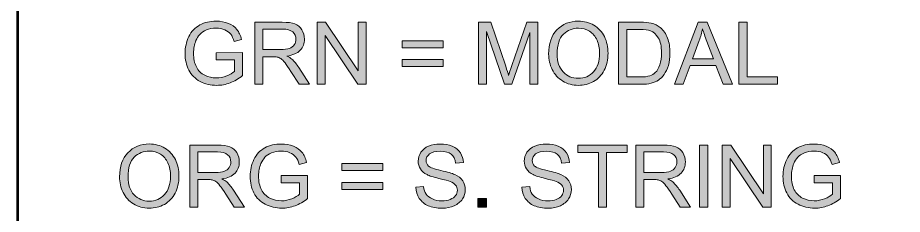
# Model space of a CAD drawing. Header units: inches. Extents: x -54 to 54, y -111 to 111.
# Drawn here: x 1.71 to 23.29, y 86.07 to 90.87 of the extents above; entities that cross this region are included whole.
import ezdxf

# ---------------------------------------------------------------- set-up
doc = ezdxf.new("R2010")
doc.units = ezdxf.units.IN
doc.header["$MEASUREMENT"] = 0
doc.layers.add('Impression', color=7, linetype='Continuous')

# ---------------------------------------------------------------- blocks, each defined once
blk = doc.blocks.new('block 48')
at = {"layer": 'Impression', "true_color": 0xffffff}
h = blk.add_hatch(color=7, dxfattribs=at)
h.dxf.hatch_style = 2
edge = h.paths.add_edge_path()
edge.add_spline(control_points=[(6.551, 89.842), (6.551, 89.842), (6.551, 90.019), (6.551, 90.019), (6.551, 90.019), (7.193, 90.02), (7.193, 90.02), (7.193, 90.02), (7.193, 89.458), (7.193, 89.458), (7.094, 89.38), (6.993, 89.32), (6.888, 89.281), (6.783, 89.241), (6.676, 89.221), (6.565, 89.221), (6.416, 89.221), (6.281, 89.253), (6.159, 89.317), (6.038, 89.381), (5.946, 89.473), (5.884, 89.593), (5.822, 89.714), (5.791, 89.849), (5.791, 89.998), (5.791, 90.145), (5.822, 90.283), (5.884, 90.41), (5.945, 90.538), (6.034, 90.633), (6.15, 90.695), (6.266, 90.757), (6.399, 90.788), (6.55, 90.788), (6.659, 90.788), (6.758, 90.77), (6.847, 90.735), (6.935, 90.699), (7.005, 90.65), (7.055, 90.587), (7.106, 90.523), (7.144, 90.441), (7.17, 90.339), (7.17, 90.339), (6.989, 90.289), (6.989, 90.289), (6.966, 90.366), (6.938, 90.427), (6.904, 90.471), (6.871, 90.515), (6.822, 90.55), (6.76, 90.577), (6.697, 90.603), (6.627, 90.617), (6.551, 90.617), (6.459, 90.617), (6.38, 90.603), (6.313, 90.575), (6.246, 90.547), (6.192, 90.51), (6.151, 90.465), (6.11, 90.419), (6.079, 90.369), (6.056, 90.315), (6.017, 90.221), (5.998, 90.12), (5.998, 90.01), (5.998, 89.875), (6.021, 89.762), (6.068, 89.671), (6.114, 89.58), (6.182, 89.513), (6.271, 89.468), (6.36, 89.424), (6.454, 89.402), (6.554, 89.402), (6.641, 89.402), (6.726, 89.419), (6.808, 89.453), (6.891, 89.486), (6.954, 89.521), (6.996, 89.559), (6.996, 89.559), (6.996, 89.842), (6.996, 89.842), (6.996, 89.842), (6.551, 89.842), (6.551, 89.842)], knot_values=[0, 0, 0, 0, 1, 1, 1, 2, 2, 2, 3, 3, 3, 4, 4, 4, 5, 5, 5, 6, 6, 6, 7, 7, 7, 8, 8, 8, 9, 9, 9, 10, 10, 10, 11, 11, 11, 12, 12, 12, 13, 13, 13, 14, 14, 14, 15, 15, 15, 16, 16, 16, 17, 17, 17, 18, 18, 18, 19, 19, 19, 20, 20, 20, 21, 21, 21, 22, 22, 22, 23, 23, 23, 24, 24, 24, 25, 25, 25, 26, 26, 26, 27, 27, 27, 28, 28, 28, 29, 29, 29, 29], degree=3, periodic=1)
h = blk.add_hatch(color=7, dxfattribs=at)
h.dxf.hatch_style = 2
edge = h.paths.add_edge_path()
edge.add_spline(control_points=[(7.491, 89.247), (7.491, 89.247), (7.491, 90.762), (7.491, 90.762), (7.491, 90.762), (8.163, 90.762), (8.163, 90.762), (8.298, 90.762), (8.401, 90.749), (8.471, 90.722), (8.541, 90.694), (8.598, 90.646), (8.64, 90.577), (8.682, 90.509), (8.703, 90.432), (8.703, 90.349), (8.703, 90.242), (8.668, 90.151), (8.598, 90.077), (8.529, 90.003), (8.421, 89.957), (8.276, 89.937), (8.329, 89.911), (8.369, 89.886), (8.397, 89.861), (8.455, 89.807), (8.511, 89.74), (8.563, 89.66), (8.563, 89.66), (8.827, 89.247), (8.827, 89.247), (8.827, 89.247), (8.574, 89.247), (8.574, 89.247), (8.574, 89.247), (8.374, 89.562), (8.374, 89.562), (8.315, 89.653), (8.267, 89.723), (8.229, 89.771), (8.191, 89.819), (8.157, 89.853), (8.128, 89.873), (8.097, 89.892), (8.067, 89.905), (8.036, 89.913), (8.013, 89.918), (7.976, 89.92), (7.924, 89.92), (7.924, 89.92), (7.692, 89.92), (7.692, 89.92), (7.692, 89.92), (7.692, 89.247), (7.692, 89.247), (7.692, 89.247), (7.491, 89.247), (7.491, 89.247)], knot_values=[0, 0, 0, 0, 1, 1, 1, 2, 2, 2, 3, 3, 3, 4, 4, 4, 5, 5, 5, 6, 6, 6, 7, 7, 7, 8, 8, 8, 9, 9, 9, 10, 10, 10, 11, 11, 11, 12, 12, 12, 13, 13, 13, 14, 14, 14, 15, 15, 15, 16, 16, 16, 17, 17, 17, 18, 18, 18, 19, 19, 19, 19], degree=3, periodic=1)
edge = h.paths.add_edge_path()
edge.add_spline(control_points=[(7.692, 90.094), (7.692, 90.094), (8.123, 90.094), (8.123, 90.094), (8.214, 90.094), (8.286, 90.103), (8.338, 90.122), (8.389, 90.141), (8.429, 90.171), (8.456, 90.213), (8.483, 90.255), (8.496, 90.3), (8.496, 90.349), (8.496, 90.421), (8.47, 90.48), (8.418, 90.526), (8.366, 90.572), (8.284, 90.595), (8.171, 90.595), (8.171, 90.595), (7.692, 90.595), (7.692, 90.595), (7.692, 90.595), (7.692, 90.094), (7.692, 90.094)], knot_values=[0, 0, 0, 0, 1, 1, 1, 2, 2, 2, 3, 3, 3, 4, 4, 4, 5, 5, 5, 6, 6, 6, 7, 7, 7, 8, 8, 8, 8], degree=3, periodic=1)
h = blk.add_hatch(color=7, dxfattribs=at)
h.dxf.hatch_style = 2
h.paths.add_polyline_path([(9.015, 89.247), (9.015, 90.762), (9.22, 90.762), (10.016, 89.573), (10.016, 90.762), (10.209, 90.762), (10.209, 89.247), (10.003, 89.247), (9.207, 90.438), (9.207, 89.247)])
h = blk.add_hatch(color=7, dxfattribs=at)
h.dxf.hatch_style = 2
edge = h.paths.add_edge_path()
edge.add_spline(control_points=[(12.951, 89.247), (12.951, 89.247), (12.951, 90.762), (12.951, 90.762), (12.951, 90.762), (13.253, 90.762), (13.253, 90.762), (13.253, 90.762), (13.612, 89.69), (13.612, 89.69), (13.645, 89.59), (13.669, 89.515), (13.684, 89.465), (13.701, 89.52), (13.728, 89.601), (13.765, 89.708), (13.765, 89.708), (14.128, 90.762), (14.128, 90.762), (14.128, 90.762), (14.397, 90.762), (14.397, 90.762), (14.397, 90.762), (14.397, 89.247), (14.397, 89.247), (14.397, 89.247), (14.204, 89.247), (14.204, 89.247), (14.204, 89.247), (14.204, 90.515), (14.204, 90.515), (14.204, 90.515), (13.764, 89.247), (13.764, 89.247), (13.764, 89.247), (13.583, 89.247), (13.583, 89.247), (13.583, 89.247), (13.145, 90.537), (13.145, 90.537), (13.145, 90.537), (13.145, 89.247), (13.145, 89.247), (13.145, 89.247), (12.951, 89.247), (12.951, 89.247)], knot_values=[0, 0, 0, 0, 1, 1, 1, 2, 2, 2, 3, 3, 3, 4, 4, 4, 5, 5, 5, 6, 6, 6, 7, 7, 7, 8, 8, 8, 9, 9, 9, 10, 10, 10, 11, 11, 11, 12, 12, 12, 13, 13, 13, 14, 14, 14, 15, 15, 15, 15], degree=3, periodic=1)
h = blk.add_hatch(color=7, dxfattribs=at)
h.dxf.hatch_style = 2
edge = h.paths.add_edge_path()
edge.add_spline(control_points=[(14.66, 89.985), (14.66, 90.237), (14.727, 90.433), (14.862, 90.576), (14.998, 90.718), (15.172, 90.789), (15.385, 90.789), (15.525, 90.789), (15.651, 90.756), (15.764, 90.689), (15.876, 90.622), (15.962, 90.529), (16.02, 90.41), (16.08, 90.29), (16.109, 90.154), (16.109, 90.003), (16.109, 89.849), (16.078, 89.712), (16.016, 89.59), (15.954, 89.469), (15.866, 89.377), (15.752, 89.315), (15.639, 89.252), (15.516, 89.221), (15.384, 89.221), (15.242, 89.221), (15.114, 89.256), (15.002, 89.325), (14.89, 89.394), (14.805, 89.488), (14.747, 89.607), (14.689, 89.726), (14.66, 89.852), (14.66, 89.985)], knot_values=[0, 0, 0, 0, 1, 1, 1, 2, 2, 2, 3, 3, 3, 4, 4, 4, 5, 5, 5, 6, 6, 6, 7, 7, 7, 8, 8, 8, 9, 9, 9, 10, 10, 10, 11, 11, 11, 11], degree=3, periodic=1)
edge = h.paths.add_edge_path()
edge.add_spline(control_points=[(14.867, 89.982), (14.867, 89.8), (14.916, 89.656), (15.014, 89.55), (15.112, 89.445), (15.235, 89.393), (15.383, 89.393), (15.534, 89.393), (15.658, 89.446), (15.756, 89.552), (15.853, 89.658), (15.902, 89.809), (15.902, 90.004), (15.902, 90.127), (15.881, 90.235), (15.84, 90.327), (15.798, 90.419), (15.737, 90.49), (15.657, 90.541), (15.576, 90.592), (15.486, 90.617), (15.386, 90.617), (15.245, 90.617), (15.123, 90.568), (15.02, 90.47), (14.918, 90.373), (14.867, 90.21), (14.867, 89.982)], knot_values=[0, 0, 0, 0, 1, 1, 1, 2, 2, 2, 3, 3, 3, 4, 4, 4, 5, 5, 5, 6, 6, 6, 7, 7, 7, 8, 8, 8, 9, 9, 9, 9], degree=3, periodic=1)
h = blk.add_hatch(color=7, dxfattribs=at)
h.dxf.hatch_style = 2
edge = h.paths.add_edge_path()
edge.add_spline(control_points=[(16.367, 89.247), (16.367, 89.247), (16.367, 90.762), (16.367, 90.762), (16.367, 90.762), (16.889, 90.762), (16.889, 90.762), (17.007, 90.762), (17.097, 90.755), (17.159, 90.741), (17.246, 90.721), (17.32, 90.685), (17.381, 90.632), (17.461, 90.565), (17.521, 90.478), (17.561, 90.373), (17.6, 90.268), (17.62, 90.148), (17.62, 90.013), (17.62, 89.898), (17.607, 89.796), (17.58, 89.707), (17.553, 89.618), (17.518, 89.545), (17.476, 89.486), (17.434, 89.428), (17.388, 89.382), (17.338, 89.349), (17.288, 89.315), (17.228, 89.29), (17.158, 89.273), (17.087, 89.256), (17.006, 89.247), (16.914, 89.247), (16.914, 89.247), (16.367, 89.247), (16.367, 89.247)], knot_values=[0, 0, 0, 0, 1, 1, 1, 2, 2, 2, 3, 3, 3, 4, 4, 4, 5, 5, 5, 6, 6, 6, 7, 7, 7, 8, 8, 8, 9, 9, 9, 10, 10, 10, 11, 11, 11, 12, 12, 12, 12], degree=3, periodic=1)
edge = h.paths.add_edge_path()
edge.add_spline(control_points=[(16.568, 89.426), (16.568, 89.426), (16.891, 89.426), (16.891, 89.426), (16.991, 89.426), (17.069, 89.435), (17.127, 89.454), (17.183, 89.473), (17.229, 89.499), (17.262, 89.533), (17.31, 89.58), (17.347, 89.644), (17.373, 89.724), (17.4, 89.804), (17.413, 89.902), (17.413, 90.016), (17.413, 90.175), (17.387, 90.296), (17.335, 90.381), (17.283, 90.466), (17.22, 90.524), (17.146, 90.553), (17.092, 90.573), (17.005, 90.584), (16.886, 90.584), (16.886, 90.584), (16.568, 90.584), (16.568, 90.584), (16.568, 90.584), (16.568, 89.426), (16.568, 89.426)], knot_values=[0, 0, 0, 0, 1, 1, 1, 2, 2, 2, 3, 3, 3, 4, 4, 4, 5, 5, 5, 6, 6, 6, 7, 7, 7, 8, 8, 8, 9, 9, 9, 10, 10, 10, 10], degree=3, periodic=1)
h = blk.add_hatch(color=7, dxfattribs=at)
h.dxf.hatch_style = 2
h.paths.add_polyline_path([(17.729, 89.247), (18.311, 90.762), (18.527, 90.762), (19.147, 89.247), (18.919, 89.247), (18.742, 89.706), (18.109, 89.706), (17.942, 89.247)])
edge = h.paths.add_edge_path()
edge.add_spline(control_points=[(18.167, 89.869), (18.167, 89.869), (18.68, 89.869), (18.68, 89.869), (18.68, 89.869), (18.522, 90.289), (18.522, 90.289), (18.474, 90.417), (18.438, 90.521), (18.415, 90.603), (18.395, 90.506), (18.368, 90.41), (18.333, 90.314), (18.333, 90.314), (18.167, 89.869), (18.167, 89.869)], knot_values=[0, 0, 0, 0, 1, 1, 1, 2, 2, 2, 3, 3, 3, 4, 4, 4, 5, 5, 5, 5], degree=3, periodic=1)
h = blk.add_hatch(color=7, dxfattribs=at)
h.dxf.hatch_style = 2
h.paths.add_polyline_path([(19.299, 89.247), (19.299, 90.762), (19.5, 90.762), (19.5, 89.426), (20.246, 89.426), (20.246, 89.247)])
h = blk.add_hatch(color=7, dxfattribs=at)
h.dxf.hatch_style = 2
h.paths.add_polyline_path([(12.088, 90.138), (11.088, 90.138), (11.088, 90.312), (12.088, 90.312)])
h.paths.add_polyline_path([(12.088, 89.678), (11.088, 89.678), (11.088, 89.852), (12.088, 89.852)])
at = {"layer": 'Impression', "lineweight": 0}
for points in [[(9.015, 89.247), (9.015, 90.762), (9.22, 90.762), (10.016, 89.573), (10.016, 90.762), (10.209, 90.762), (10.209, 89.247), (10.003, 89.247), (9.207, 90.438), (9.207, 89.247), (9.015, 89.247)], [(17.729, 89.247), (18.311, 90.762), (18.527, 90.762), (19.147, 89.247), (18.919, 89.247), (18.742, 89.706), (18.109, 89.706), (17.942, 89.247), (17.729, 89.247)], [(19.299, 89.247), (19.299, 90.762), (19.5, 90.762), (19.5, 89.426), (20.246, 89.426), (20.246, 89.247), (19.299, 89.247)], [(12.088, 90.138), (11.088, 90.138), (11.088, 90.312), (12.088, 90.312), (12.088, 90.138)], [(12.088, 89.678), (11.088, 89.678), (11.088, 89.852), (12.088, 89.852), (12.088, 89.678)]]:
    blk.add_lwpolyline(points, dxfattribs=at)
for points, knots in [([(6.551, 89.842), (6.551, 89.842), (6.551, 90.019), (6.551, 90.019), (6.551, 90.019), (7.193, 90.02), (7.193, 90.02), (7.193, 90.02), (7.193, 89.458), (7.193, 89.458), (7.094, 89.38), (6.993, 89.32), (6.888, 89.281), (6.783, 89.241), (6.676, 89.221), (6.565, 89.221), (6.416, 89.221), (6.281, 89.253), (6.159, 89.317), (6.038, 89.381), (5.946, 89.473), (5.884, 89.593), (5.822, 89.714), (5.791, 89.849), (5.791, 89.998), (5.791, 90.145), (5.822, 90.283), (5.884, 90.41), (5.945, 90.538), (6.034, 90.633), (6.15, 90.695), (6.266, 90.757), (6.399, 90.788), (6.55, 90.788), (6.659, 90.788), (6.758, 90.77), (6.847, 90.735), (6.935, 90.699), (7.005, 90.65), (7.055, 90.587), (7.106, 90.523), (7.144, 90.441), (7.17, 90.339), (7.17, 90.339), (6.989, 90.289), (6.989, 90.289), (6.966, 90.366), (6.938, 90.427), (6.904, 90.471), (6.871, 90.515), (6.822, 90.55), (6.76, 90.577), (6.697, 90.603), (6.627, 90.617), (6.551, 90.617), (6.459, 90.617), (6.38, 90.603), (6.313, 90.575), (6.246, 90.547), (6.192, 90.51), (6.151, 90.465), (6.11, 90.419), (6.079, 90.369), (6.056, 90.315), (6.017, 90.221), (5.998, 90.12), (5.998, 90.01), (5.998, 89.875), (6.021, 89.762), (6.068, 89.671), (6.114, 89.58), (6.182, 89.513), (6.271, 89.468), (6.36, 89.424), (6.454, 89.402), (6.554, 89.402), (6.641, 89.402), (6.726, 89.419), (6.808, 89.453), (6.891, 89.486), (6.954, 89.521), (6.996, 89.559), (6.996, 89.559), (6.996, 89.842), (6.996, 89.842), (6.996, 89.842), (6.551, 89.842), (6.551, 89.842)], [0, 0, 0, 0, 1, 1, 1, 2, 2, 2, 3, 3, 3, 4, 4, 4, 5, 5, 5, 6, 6, 6, 7, 7, 7, 8, 8, 8, 9, 9, 9, 10, 10, 10, 11, 11, 11, 12, 12, 12, 13, 13, 13, 14, 14, 14, 15, 15, 15, 16, 16, 16, 17, 17, 17, 18, 18, 18, 19, 19, 19, 20, 20, 20, 21, 21, 21, 22, 22, 22, 23, 23, 23, 24, 24, 24, 25, 25, 25, 26, 26, 26, 27, 27, 27, 28, 28, 28, 29, 29, 29, 29]), ([(7.491, 89.247), (7.491, 89.247), (7.491, 90.762), (7.491, 90.762), (7.491, 90.762), (8.163, 90.762), (8.163, 90.762), (8.298, 90.762), (8.401, 90.749), (8.471, 90.722), (8.541, 90.694), (8.598, 90.646), (8.64, 90.577), (8.682, 90.509), (8.703, 90.432), (8.703, 90.349), (8.703, 90.242), (8.668, 90.151), (8.598, 90.077), (8.529, 90.003), (8.421, 89.957), (8.276, 89.937), (8.329, 89.911), (8.369, 89.886), (8.397, 89.861), (8.455, 89.807), (8.511, 89.74), (8.563, 89.66), (8.563, 89.66), (8.827, 89.247), (8.827, 89.247), (8.827, 89.247), (8.574, 89.247), (8.574, 89.247), (8.574, 89.247), (8.374, 89.562), (8.374, 89.562), (8.315, 89.653), (8.267, 89.723), (8.229, 89.771), (8.191, 89.819), (8.157, 89.853), (8.128, 89.873), (8.097, 89.892), (8.067, 89.905), (8.036, 89.913), (8.013, 89.918), (7.976, 89.92), (7.924, 89.92), (7.924, 89.92), (7.692, 89.92), (7.692, 89.92), (7.692, 89.92), (7.692, 89.247), (7.692, 89.247), (7.692, 89.247), (7.491, 89.247), (7.491, 89.247)], [0, 0, 0, 0, 1, 1, 1, 2, 2, 2, 3, 3, 3, 4, 4, 4, 5, 5, 5, 6, 6, 6, 7, 7, 7, 8, 8, 8, 9, 9, 9, 10, 10, 10, 11, 11, 11, 12, 12, 12, 13, 13, 13, 14, 14, 14, 15, 15, 15, 16, 16, 16, 17, 17, 17, 18, 18, 18, 19, 19, 19, 19]), ([(12.951, 89.247), (12.951, 89.247), (12.951, 90.762), (12.951, 90.762), (12.951, 90.762), (13.253, 90.762), (13.253, 90.762), (13.253, 90.762), (13.612, 89.69), (13.612, 89.69), (13.645, 89.59), (13.669, 89.515), (13.684, 89.465), (13.701, 89.52), (13.728, 89.601), (13.765, 89.708), (13.765, 89.708), (14.128, 90.762), (14.128, 90.762), (14.128, 90.762), (14.397, 90.762), (14.397, 90.762), (14.397, 90.762), (14.397, 89.247), (14.397, 89.247), (14.397, 89.247), (14.204, 89.247), (14.204, 89.247), (14.204, 89.247), (14.204, 90.515), (14.204, 90.515), (14.204, 90.515), (13.764, 89.247), (13.764, 89.247), (13.764, 89.247), (13.583, 89.247), (13.583, 89.247), (13.583, 89.247), (13.145, 90.537), (13.145, 90.537), (13.145, 90.537), (13.145, 89.247), (13.145, 89.247), (13.145, 89.247), (12.951, 89.247), (12.951, 89.247)], [0, 0, 0, 0, 1, 1, 1, 2, 2, 2, 3, 3, 3, 4, 4, 4, 5, 5, 5, 6, 6, 6, 7, 7, 7, 8, 8, 8, 9, 9, 9, 10, 10, 10, 11, 11, 11, 12, 12, 12, 13, 13, 13, 14, 14, 14, 15, 15, 15, 15]), ([(14.66, 89.985), (14.66, 90.237), (14.727, 90.433), (14.862, 90.576), (14.998, 90.718), (15.172, 90.789), (15.385, 90.789), (15.525, 90.789), (15.651, 90.756), (15.764, 90.689), (15.876, 90.622), (15.962, 90.529), (16.02, 90.41), (16.08, 90.29), (16.109, 90.154), (16.109, 90.003), (16.109, 89.849), (16.078, 89.712), (16.016, 89.59), (15.954, 89.469), (15.866, 89.377), (15.752, 89.315), (15.639, 89.252), (15.516, 89.221), (15.384, 89.221), (15.242, 89.221), (15.114, 89.256), (15.002, 89.325), (14.89, 89.394), (14.805, 89.488), (14.747, 89.607), (14.689, 89.726), (14.66, 89.852), (14.66, 89.985)], [0, 0, 0, 0, 1, 1, 1, 2, 2, 2, 3, 3, 3, 4, 4, 4, 5, 5, 5, 6, 6, 6, 7, 7, 7, 8, 8, 8, 9, 9, 9, 10, 10, 10, 11, 11, 11, 11]), ([(16.367, 89.247), (16.367, 89.247), (16.367, 90.762), (16.367, 90.762), (16.367, 90.762), (16.889, 90.762), (16.889, 90.762), (17.007, 90.762), (17.097, 90.755), (17.159, 90.741), (17.246, 90.721), (17.32, 90.685), (17.381, 90.632), (17.461, 90.565), (17.521, 90.478), (17.561, 90.373), (17.6, 90.268), (17.62, 90.148), (17.62, 90.013), (17.62, 89.898), (17.607, 89.796), (17.58, 89.707), (17.553, 89.618), (17.518, 89.545), (17.476, 89.486), (17.434, 89.428), (17.388, 89.382), (17.338, 89.349), (17.288, 89.315), (17.228, 89.29), (17.158, 89.273), (17.087, 89.256), (17.006, 89.247), (16.914, 89.247), (16.914, 89.247), (16.367, 89.247), (16.367, 89.247)], [0, 0, 0, 0, 1, 1, 1, 2, 2, 2, 3, 3, 3, 4, 4, 4, 5, 5, 5, 6, 6, 6, 7, 7, 7, 8, 8, 8, 9, 9, 9, 10, 10, 10, 11, 11, 11, 12, 12, 12, 12]), ([(7.692, 90.094), (7.692, 90.094), (8.123, 90.094), (8.123, 90.094), (8.214, 90.094), (8.286, 90.103), (8.338, 90.122), (8.389, 90.141), (8.429, 90.171), (8.456, 90.213), (8.483, 90.255), (8.496, 90.3), (8.496, 90.349), (8.496, 90.421), (8.47, 90.48), (8.418, 90.526), (8.366, 90.572), (8.284, 90.595), (8.171, 90.595), (8.171, 90.595), (7.692, 90.595), (7.692, 90.595), (7.692, 90.595), (7.692, 90.094), (7.692, 90.094)], [0, 0, 0, 0, 1, 1, 1, 2, 2, 2, 3, 3, 3, 4, 4, 4, 5, 5, 5, 6, 6, 6, 7, 7, 7, 8, 8, 8, 8]), ([(14.867, 89.982), (14.867, 89.8), (14.916, 89.656), (15.014, 89.55), (15.112, 89.445), (15.235, 89.393), (15.383, 89.393), (15.534, 89.393), (15.658, 89.446), (15.756, 89.552), (15.853, 89.658), (15.902, 89.809), (15.902, 90.004), (15.902, 90.127), (15.881, 90.235), (15.84, 90.327), (15.798, 90.419), (15.737, 90.49), (15.657, 90.541), (15.576, 90.592), (15.486, 90.617), (15.386, 90.617), (15.245, 90.617), (15.123, 90.568), (15.02, 90.47), (14.918, 90.373), (14.867, 90.21), (14.867, 89.982)], [0, 0, 0, 0, 1, 1, 1, 2, 2, 2, 3, 3, 3, 4, 4, 4, 5, 5, 5, 6, 6, 6, 7, 7, 7, 8, 8, 8, 9, 9, 9, 9]), ([(16.568, 89.426), (16.568, 89.426), (16.891, 89.426), (16.891, 89.426), (16.991, 89.426), (17.069, 89.435), (17.127, 89.454), (17.183, 89.473), (17.229, 89.499), (17.262, 89.533), (17.31, 89.58), (17.347, 89.644), (17.373, 89.724), (17.4, 89.804), (17.413, 89.902), (17.413, 90.016), (17.413, 90.175), (17.387, 90.296), (17.335, 90.381), (17.283, 90.466), (17.22, 90.524), (17.146, 90.553), (17.092, 90.573), (17.005, 90.584), (16.886, 90.584), (16.886, 90.584), (16.568, 90.584), (16.568, 90.584), (16.568, 90.584), (16.568, 89.426), (16.568, 89.426)], [0, 0, 0, 0, 1, 1, 1, 2, 2, 2, 3, 3, 3, 4, 4, 4, 5, 5, 5, 6, 6, 6, 7, 7, 7, 8, 8, 8, 9, 9, 9, 10, 10, 10, 10]), ([(18.167, 89.869), (18.167, 89.869), (18.68, 89.869), (18.68, 89.869), (18.68, 89.869), (18.522, 90.289), (18.522, 90.289), (18.474, 90.417), (18.438, 90.521), (18.415, 90.603), (18.395, 90.506), (18.368, 90.41), (18.333, 90.314), (18.333, 90.314), (18.167, 89.869), (18.167, 89.869)], [0, 0, 0, 0, 1, 1, 1, 2, 2, 2, 3, 3, 3, 4, 4, 4, 5, 5, 5, 5])]:
    blk.add_open_spline(points, degree=3, knots=knots, dxfattribs=at)
blk = doc.blocks.new('block 51')
at = {"layer": 'Impression', "true_color": 0xffffff}
h = blk.add_hatch(color=7, dxfattribs=at)
h.dxf.hatch_style = 2
edge = h.paths.add_edge_path()
edge.add_spline(control_points=[(4.193, 86.985), (4.193, 87.237), (4.261, 87.434), (4.396, 87.576), (4.531, 87.718), (4.705, 87.789), (4.919, 87.789), (5.059, 87.789), (5.185, 87.756), (5.297, 87.689), (5.409, 87.622), (5.495, 87.529), (5.554, 87.41), (5.613, 87.29), (5.642, 87.155), (5.642, 87.003), (5.642, 86.849), (5.611, 86.712), (5.549, 86.591), (5.487, 86.469), (5.399, 86.377), (5.286, 86.315), (5.172, 86.253), (5.049, 86.222), (4.918, 86.222), (4.775, 86.222), (4.648, 86.256), (4.535, 86.325), (4.423, 86.394), (4.338, 86.488), (4.28, 86.607), (4.222, 86.726), (4.193, 86.852), (4.193, 86.985)], knot_values=[0, 0, 0, 0, 1, 1, 1, 2, 2, 2, 3, 3, 3, 4, 4, 4, 5, 5, 5, 6, 6, 6, 7, 7, 7, 8, 8, 8, 9, 9, 9, 10, 10, 10, 11, 11, 11, 11], degree=3, periodic=1)
edge = h.paths.add_edge_path()
edge.add_spline(control_points=[(4.4, 86.982), (4.4, 86.8), (4.449, 86.656), (4.547, 86.551), (4.646, 86.446), (4.769, 86.393), (4.917, 86.393), (5.068, 86.393), (5.192, 86.446), (5.289, 86.552), (5.387, 86.658), (5.436, 86.809), (5.436, 87.004), (5.436, 87.127), (5.415, 87.235), (5.373, 87.327), (5.331, 87.419), (5.27, 87.49), (5.19, 87.541), (5.11, 87.592), (5.02, 87.617), (4.92, 87.617), (4.778, 87.617), (4.656, 87.568), (4.553, 87.47), (4.451, 87.373), (4.4, 87.21), (4.4, 86.982)], knot_values=[0, 0, 0, 0, 1, 1, 1, 2, 2, 2, 3, 3, 3, 4, 4, 4, 5, 5, 5, 6, 6, 6, 7, 7, 7, 8, 8, 8, 9, 9, 9, 9], degree=3, periodic=1)
h = blk.add_hatch(color=7, dxfattribs=at)
h.dxf.hatch_style = 2
edge = h.paths.add_edge_path()
edge.add_spline(control_points=[(5.904, 86.247), (5.904, 86.247), (5.904, 87.763), (5.904, 87.763), (5.904, 87.763), (6.576, 87.763), (6.576, 87.763), (6.711, 87.763), (6.813, 87.749), (6.884, 87.722), (6.954, 87.694), (7.01, 87.647), (7.052, 87.578), (7.094, 87.509), (7.115, 87.433), (7.115, 87.349), (7.115, 87.242), (7.08, 87.151), (7.011, 87.077), (6.941, 87.004), (6.834, 86.957), (6.688, 86.937), (6.741, 86.911), (6.782, 86.886), (6.809, 86.861), (6.868, 86.808), (6.923, 86.74), (6.976, 86.66), (6.976, 86.66), (7.239, 86.247), (7.239, 86.247), (7.239, 86.247), (6.987, 86.247), (6.987, 86.247), (6.987, 86.247), (6.786, 86.563), (6.786, 86.563), (6.728, 86.654), (6.68, 86.723), (6.642, 86.771), (6.604, 86.82), (6.57, 86.853), (6.54, 86.873), (6.51, 86.892), (6.48, 86.905), (6.449, 86.913), (6.426, 86.918), (6.389, 86.92), (6.337, 86.92), (6.337, 86.92), (6.104, 86.92), (6.104, 86.92), (6.104, 86.92), (6.104, 86.247), (6.104, 86.247), (6.104, 86.247), (5.904, 86.247), (5.904, 86.247)], knot_values=[0, 0, 0, 0, 1, 1, 1, 2, 2, 2, 3, 3, 3, 4, 4, 4, 5, 5, 5, 6, 6, 6, 7, 7, 7, 8, 8, 8, 9, 9, 9, 10, 10, 10, 11, 11, 11, 12, 12, 12, 13, 13, 13, 14, 14, 14, 15, 15, 15, 16, 16, 16, 17, 17, 17, 18, 18, 18, 19, 19, 19, 19], degree=3, periodic=1)
edge = h.paths.add_edge_path()
edge.add_spline(control_points=[(6.104, 87.094), (6.104, 87.094), (6.535, 87.094), (6.535, 87.094), (6.627, 87.094), (6.699, 87.103), (6.75, 87.123), (6.802, 87.141), (6.841, 87.171), (6.868, 87.213), (6.895, 87.255), (6.908, 87.3), (6.908, 87.349), (6.908, 87.421), (6.882, 87.48), (6.83, 87.526), (6.778, 87.572), (6.696, 87.595), (6.584, 87.595), (6.584, 87.595), (6.104, 87.595), (6.104, 87.595), (6.104, 87.595), (6.104, 87.094), (6.104, 87.094)], knot_values=[0, 0, 0, 0, 1, 1, 1, 2, 2, 2, 3, 3, 3, 4, 4, 4, 5, 5, 5, 6, 6, 6, 7, 7, 7, 8, 8, 8, 8], degree=3, periodic=1)
h = blk.add_hatch(color=7, dxfattribs=at)
h.dxf.hatch_style = 2
edge = h.paths.add_edge_path()
edge.add_spline(control_points=[(8.138, 86.842), (8.138, 86.842), (8.138, 87.019), (8.138, 87.019), (8.138, 87.019), (8.78, 87.021), (8.78, 87.021), (8.78, 87.021), (8.78, 86.458), (8.78, 86.458), (8.682, 86.38), (8.58, 86.32), (8.475, 86.281), (8.371, 86.242), (8.263, 86.222), (8.153, 86.222), (8.004, 86.222), (7.869, 86.253), (7.747, 86.317), (7.625, 86.381), (7.534, 86.473), (7.472, 86.594), (7.41, 86.714), (7.379, 86.849), (7.379, 86.998), (7.379, 87.145), (7.409, 87.283), (7.471, 87.411), (7.533, 87.538), (7.622, 87.633), (7.737, 87.695), (7.853, 87.757), (7.986, 87.788), (8.137, 87.788), (8.247, 87.788), (8.346, 87.771), (8.435, 87.735), (8.523, 87.7), (8.592, 87.65), (8.643, 87.587), (8.693, 87.524), (8.731, 87.441), (8.757, 87.339), (8.757, 87.339), (8.577, 87.289), (8.577, 87.289), (8.554, 87.366), (8.526, 87.427), (8.492, 87.471), (8.458, 87.515), (8.41, 87.55), (8.347, 87.577), (8.284, 87.603), (8.215, 87.617), (8.138, 87.617), (8.047, 87.617), (7.967, 87.603), (7.901, 87.575), (7.834, 87.547), (7.78, 87.51), (7.739, 87.465), (7.698, 87.419), (7.666, 87.37), (7.643, 87.315), (7.605, 87.221), (7.585, 87.12), (7.585, 87.01), (7.585, 86.875), (7.608, 86.762), (7.655, 86.671), (7.702, 86.58), (7.769, 86.513), (7.858, 86.469), (7.947, 86.425), (8.042, 86.402), (8.141, 86.402), (8.228, 86.402), (8.313, 86.419), (8.396, 86.453), (8.478, 86.486), (8.541, 86.522), (8.584, 86.56), (8.584, 86.56), (8.584, 86.842), (8.584, 86.842), (8.584, 86.842), (8.138, 86.842), (8.138, 86.842)], knot_values=[0, 0, 0, 0, 1, 1, 1, 2, 2, 2, 3, 3, 3, 4, 4, 4, 5, 5, 5, 6, 6, 6, 7, 7, 7, 8, 8, 8, 9, 9, 9, 10, 10, 10, 11, 11, 11, 12, 12, 12, 13, 13, 13, 14, 14, 14, 15, 15, 15, 16, 16, 16, 17, 17, 17, 18, 18, 18, 19, 19, 19, 20, 20, 20, 21, 21, 21, 22, 22, 22, 23, 23, 23, 24, 24, 24, 25, 25, 25, 26, 26, 26, 27, 27, 27, 28, 28, 28, 29, 29, 29, 29], degree=3, periodic=1)
h = blk.add_hatch(color=7, dxfattribs=at)
h.dxf.hatch_style = 2
edge = h.paths.add_edge_path()
edge.add_spline(control_points=[(11.42, 86.734), (11.42, 86.734), (11.609, 86.751), (11.609, 86.751), (11.618, 86.675), (11.639, 86.613), (11.671, 86.564), (11.704, 86.515), (11.755, 86.476), (11.824, 86.447), (11.893, 86.416), (11.97, 86.401), (12.056, 86.401), (12.133, 86.401), (12.2, 86.413), (12.259, 86.436), (12.318, 86.458), (12.361, 86.489), (12.39, 86.529), (12.418, 86.569), (12.433, 86.612), (12.433, 86.659), (12.433, 86.706), (12.419, 86.748), (12.391, 86.784), (12.364, 86.819), (12.318, 86.849), (12.255, 86.873), (12.214, 86.889), (12.124, 86.913), (11.985, 86.947), (11.846, 86.98), (11.748, 87.012), (11.693, 87.041), (11.62, 87.079), (11.566, 87.126), (11.531, 87.182), (11.495, 87.238), (11.478, 87.301), (11.478, 87.371), (11.478, 87.447), (11.499, 87.519), (11.543, 87.586), (11.586, 87.652), (11.65, 87.702), (11.733, 87.737), (11.816, 87.771), (11.909, 87.788), (12.011, 87.788), (12.123, 87.788), (12.223, 87.77), (12.308, 87.734), (12.394, 87.698), (12.46, 87.645), (12.506, 87.574), (12.552, 87.504), (12.577, 87.425), (12.58, 87.336), (12.58, 87.336), (12.388, 87.321), (12.388, 87.321), (12.378, 87.417), (12.343, 87.489), (12.283, 87.538), (12.224, 87.587), (12.136, 87.612), (12.019, 87.612), (11.898, 87.612), (11.809, 87.59), (11.754, 87.545), (11.699, 87.501), (11.671, 87.447), (11.671, 87.384), (11.671, 87.33), (11.691, 87.285), (11.73, 87.25), (11.768, 87.215), (11.869, 87.179), (12.032, 87.142), (12.195, 87.105), (12.307, 87.073), (12.368, 87.045), (12.456, 87.005), (12.521, 86.953), (12.563, 86.891), (12.605, 86.828), (12.626, 86.757), (12.626, 86.675), (12.626, 86.595), (12.603, 86.519), (12.557, 86.447), (12.511, 86.376), (12.444, 86.32), (12.358, 86.281), (12.271, 86.242), (12.174, 86.222), (12.066, 86.222), (11.929, 86.222), (11.814, 86.242), (11.721, 86.282), (11.628, 86.322), (11.556, 86.381), (11.503, 86.462), (11.45, 86.542), (11.423, 86.633), (11.42, 86.734)], knot_values=[0, 0, 0, 0, 1, 1, 1, 2, 2, 2, 3, 3, 3, 4, 4, 4, 5, 5, 5, 6, 6, 6, 7, 7, 7, 8, 8, 8, 9, 9, 9, 10, 10, 10, 11, 11, 11, 12, 12, 12, 13, 13, 13, 14, 14, 14, 15, 15, 15, 16, 16, 16, 17, 17, 17, 18, 18, 18, 19, 19, 19, 20, 20, 20, 21, 21, 21, 22, 22, 22, 23, 23, 23, 24, 24, 24, 25, 25, 25, 26, 26, 26, 27, 27, 27, 28, 28, 28, 29, 29, 29, 30, 30, 30, 31, 31, 31, 32, 32, 32, 33, 33, 33, 34, 34, 34, 35, 35, 35, 35], degree=3, periodic=1)
h = blk.add_hatch(color=7, dxfattribs=at)
h.dxf.hatch_style = 2
edge = h.paths.add_edge_path()
edge.add_spline(control_points=[(14.008, 86.734), (14.008, 86.734), (14.197, 86.751), (14.197, 86.751), (14.206, 86.675), (14.227, 86.613), (14.259, 86.564), (14.292, 86.515), (14.343, 86.476), (14.412, 86.447), (14.481, 86.416), (14.558, 86.401), (14.644, 86.401), (14.721, 86.401), (14.788, 86.413), (14.847, 86.436), (14.906, 86.458), (14.949, 86.489), (14.978, 86.529), (15.006, 86.569), (15.021, 86.612), (15.021, 86.659), (15.021, 86.706), (15.007, 86.748), (14.979, 86.784), (14.952, 86.819), (14.906, 86.849), (14.843, 86.873), (14.802, 86.889), (14.712, 86.913), (14.573, 86.947), (14.434, 86.98), (14.336, 87.012), (14.281, 87.041), (14.208, 87.079), (14.154, 87.126), (14.119, 87.182), (14.083, 87.238), (14.066, 87.301), (14.066, 87.371), (14.066, 87.447), (14.087, 87.519), (14.131, 87.586), (14.174, 87.652), (14.238, 87.702), (14.321, 87.737), (14.404, 87.771), (14.497, 87.788), (14.599, 87.788), (14.711, 87.788), (14.81, 87.77), (14.896, 87.734), (14.982, 87.698), (15.048, 87.645), (15.094, 87.574), (15.14, 87.504), (15.165, 87.425), (15.168, 87.336), (15.168, 87.336), (14.976, 87.321), (14.976, 87.321), (14.966, 87.417), (14.931, 87.489), (14.871, 87.538), (14.811, 87.587), (14.724, 87.612), (14.607, 87.612), (14.486, 87.612), (14.397, 87.59), (14.342, 87.545), (14.286, 87.501), (14.259, 87.447), (14.259, 87.384), (14.259, 87.33), (14.279, 87.285), (14.318, 87.25), (14.356, 87.215), (14.457, 87.179), (14.62, 87.142), (14.783, 87.105), (14.895, 87.073), (14.956, 87.045), (15.044, 87.005), (15.109, 86.953), (15.151, 86.891), (15.193, 86.828), (15.214, 86.757), (15.214, 86.675), (15.214, 86.595), (15.191, 86.519), (15.145, 86.447), (15.098, 86.376), (15.032, 86.32), (14.946, 86.281), (14.859, 86.242), (14.762, 86.222), (14.654, 86.222), (14.517, 86.222), (14.402, 86.242), (14.309, 86.282), (14.216, 86.322), (14.143, 86.381), (14.091, 86.462), (14.038, 86.542), (14.011, 86.633), (14.008, 86.734)], knot_values=[0, 0, 0, 0, 1, 1, 1, 2, 2, 2, 3, 3, 3, 4, 4, 4, 5, 5, 5, 6, 6, 6, 7, 7, 7, 8, 8, 8, 9, 9, 9, 10, 10, 10, 11, 11, 11, 12, 12, 12, 13, 13, 13, 14, 14, 14, 15, 15, 15, 16, 16, 16, 17, 17, 17, 18, 18, 18, 19, 19, 19, 20, 20, 20, 21, 21, 21, 22, 22, 22, 23, 23, 23, 24, 24, 24, 25, 25, 25, 26, 26, 26, 27, 27, 27, 28, 28, 28, 29, 29, 29, 30, 30, 30, 31, 31, 31, 32, 32, 32, 33, 33, 33, 34, 34, 34, 35, 35, 35, 35], degree=3, periodic=1)
h = blk.add_hatch(color=7, dxfattribs=at)
h.dxf.hatch_style = 2
h.paths.add_polyline_path([(15.873, 86.247), (15.873, 87.584), (15.374, 87.584), (15.374, 87.763), (16.575, 87.763), (16.575, 87.584), (16.074, 87.584), (16.074, 86.247)])
h = blk.add_hatch(color=7, dxfattribs=at)
h.dxf.hatch_style = 2
edge = h.paths.add_edge_path()
edge.add_spline(control_points=[(16.784, 86.247), (16.784, 86.247), (16.784, 87.763), (16.784, 87.763), (16.784, 87.763), (17.456, 87.763), (17.456, 87.763), (17.591, 87.763), (17.693, 87.749), (17.764, 87.722), (17.834, 87.694), (17.89, 87.647), (17.932, 87.578), (17.974, 87.509), (17.995, 87.433), (17.995, 87.349), (17.995, 87.242), (17.96, 87.151), (17.891, 87.077), (17.821, 87.004), (17.714, 86.957), (17.568, 86.937), (17.621, 86.911), (17.662, 86.886), (17.689, 86.861), (17.748, 86.808), (17.803, 86.74), (17.856, 86.66), (17.856, 86.66), (18.119, 86.247), (18.119, 86.247), (18.119, 86.247), (17.867, 86.247), (17.867, 86.247), (17.867, 86.247), (17.666, 86.563), (17.666, 86.563), (17.608, 86.654), (17.56, 86.723), (17.522, 86.771), (17.484, 86.82), (17.45, 86.853), (17.42, 86.873), (17.39, 86.892), (17.359, 86.905), (17.328, 86.913), (17.306, 86.918), (17.269, 86.92), (17.217, 86.92), (17.217, 86.92), (16.984, 86.92), (16.984, 86.92), (16.984, 86.92), (16.984, 86.247), (16.984, 86.247), (16.984, 86.247), (16.784, 86.247), (16.784, 86.247)], knot_values=[0, 0, 0, 0, 1, 1, 1, 2, 2, 2, 3, 3, 3, 4, 4, 4, 5, 5, 5, 6, 6, 6, 7, 7, 7, 8, 8, 8, 9, 9, 9, 10, 10, 10, 11, 11, 11, 12, 12, 12, 13, 13, 13, 14, 14, 14, 15, 15, 15, 16, 16, 16, 17, 17, 17, 18, 18, 18, 19, 19, 19, 19], degree=3, periodic=1)
edge = h.paths.add_edge_path()
edge.add_spline(control_points=[(16.984, 87.094), (16.984, 87.094), (17.415, 87.094), (17.415, 87.094), (17.507, 87.094), (17.579, 87.103), (17.63, 87.123), (17.682, 87.141), (17.721, 87.171), (17.748, 87.213), (17.775, 87.255), (17.788, 87.3), (17.788, 87.349), (17.788, 87.421), (17.762, 87.48), (17.71, 87.526), (17.658, 87.572), (17.576, 87.595), (17.464, 87.595), (17.464, 87.595), (16.984, 87.595), (16.984, 87.595), (16.984, 87.595), (16.984, 87.094), (16.984, 87.094)], knot_values=[0, 0, 0, 0, 1, 1, 1, 2, 2, 2, 3, 3, 3, 4, 4, 4, 5, 5, 5, 6, 6, 6, 7, 7, 7, 8, 8, 8, 8], degree=3, periodic=1)
h = blk.add_hatch(color=7, dxfattribs=at)
h.dxf.hatch_style = 2
h.paths.add_polyline_path([(18.343, 86.247), (18.343, 87.763), (18.544, 87.763), (18.544, 86.247)])
h = blk.add_hatch(color=7, dxfattribs=at)
h.dxf.hatch_style = 2
h.paths.add_polyline_path([(18.895, 86.247), (18.895, 87.763), (19.101, 87.763), (19.897, 86.573), (19.897, 87.763), (20.089, 87.763), (20.089, 86.247), (19.883, 86.247), (19.088, 87.438), (19.088, 86.247)])
h = blk.add_hatch(color=7, dxfattribs=at)
h.dxf.hatch_style = 2
edge = h.paths.add_edge_path()
edge.add_spline(control_points=[(21.135, 86.842), (21.135, 86.842), (21.135, 87.019), (21.135, 87.019), (21.135, 87.019), (21.777, 87.021), (21.777, 87.021), (21.777, 87.021), (21.777, 86.458), (21.777, 86.458), (21.678, 86.38), (21.577, 86.32), (21.472, 86.281), (21.367, 86.242), (21.26, 86.222), (21.149, 86.222), (21.001, 86.222), (20.865, 86.253), (20.744, 86.317), (20.622, 86.381), (20.53, 86.473), (20.468, 86.594), (20.406, 86.714), (20.375, 86.849), (20.375, 86.998), (20.375, 87.145), (20.406, 87.283), (20.468, 87.411), (20.529, 87.538), (20.618, 87.633), (20.734, 87.695), (20.85, 87.757), (20.983, 87.788), (21.134, 87.788), (21.243, 87.788), (21.342, 87.771), (21.431, 87.735), (21.519, 87.7), (21.589, 87.65), (21.639, 87.587), (21.69, 87.524), (21.728, 87.441), (21.754, 87.339), (21.754, 87.339), (21.573, 87.289), (21.573, 87.289), (21.55, 87.366), (21.522, 87.427), (21.488, 87.471), (21.455, 87.515), (21.406, 87.55), (21.344, 87.577), (21.281, 87.603), (21.211, 87.617), (21.135, 87.617), (21.043, 87.617), (20.964, 87.603), (20.897, 87.575), (20.83, 87.547), (20.776, 87.51), (20.735, 87.465), (20.694, 87.419), (20.663, 87.37), (20.64, 87.315), (20.601, 87.221), (20.582, 87.12), (20.582, 87.01), (20.582, 86.875), (20.605, 86.762), (20.652, 86.671), (20.698, 86.58), (20.766, 86.513), (20.855, 86.469), (20.944, 86.425), (21.038, 86.402), (21.138, 86.402), (21.225, 86.402), (21.31, 86.419), (21.392, 86.453), (21.475, 86.486), (21.538, 86.522), (21.58, 86.56), (21.58, 86.56), (21.58, 86.842), (21.58, 86.842), (21.58, 86.842), (21.135, 86.842), (21.135, 86.842)], knot_values=[0, 0, 0, 0, 1, 1, 1, 2, 2, 2, 3, 3, 3, 4, 4, 4, 5, 5, 5, 6, 6, 6, 7, 7, 7, 8, 8, 8, 9, 9, 9, 10, 10, 10, 11, 11, 11, 12, 12, 12, 13, 13, 13, 14, 14, 14, 15, 15, 15, 16, 16, 16, 17, 17, 17, 18, 18, 18, 19, 19, 19, 20, 20, 20, 21, 21, 21, 22, 22, 22, 23, 23, 23, 24, 24, 24, 25, 25, 25, 26, 26, 26, 27, 27, 27, 28, 28, 28, 29, 29, 29, 29], degree=3, periodic=1)
h = blk.add_hatch(color=7, dxfattribs=at)
h.dxf.hatch_style = 2
h.paths.add_polyline_path([(10.619, 87.138), (9.618, 87.138), (9.618, 87.312), (10.619, 87.312)])
h.paths.add_polyline_path([(10.619, 86.678), (9.618, 86.678), (9.618, 86.852), (10.619, 86.852)])
h = blk.add_hatch(color=7, dxfattribs=at)
h.dxf.hatch_style = 2
h.paths.add_polyline_path([(12.929, 86.247), (12.929, 86.459), (13.141, 86.459), (13.141, 86.247)])
at = {"layer": 'Impression', "lineweight": 0}
for points in [[(15.873, 86.247), (15.873, 87.584), (15.374, 87.584), (15.374, 87.763), (16.575, 87.763), (16.575, 87.584), (16.074, 87.584), (16.074, 86.247), (15.873, 86.247)], [(18.343, 86.247), (18.343, 87.763), (18.544, 87.763), (18.544, 86.247), (18.343, 86.247)], [(18.895, 86.247), (18.895, 87.763), (19.101, 87.763), (19.897, 86.573), (19.897, 87.763), (20.089, 87.763), (20.089, 86.247), (19.883, 86.247), (19.088, 87.438), (19.088, 86.247), (18.895, 86.247)], [(10.619, 87.138), (9.618, 87.138), (9.618, 87.312), (10.619, 87.312), (10.619, 87.138)], [(10.619, 86.678), (9.618, 86.678), (9.618, 86.852), (10.619, 86.852), (10.619, 86.678)], [(12.929, 86.247), (12.929, 86.459), (13.141, 86.459), (13.141, 86.247), (12.929, 86.247)]]:
    blk.add_lwpolyline(points, dxfattribs=at)
for points, knots in [([(4.193, 86.985), (4.193, 87.237), (4.261, 87.434), (4.396, 87.576), (4.531, 87.718), (4.705, 87.789), (4.919, 87.789), (5.059, 87.789), (5.185, 87.756), (5.297, 87.689), (5.409, 87.622), (5.495, 87.529), (5.554, 87.41), (5.613, 87.29), (5.642, 87.155), (5.642, 87.003), (5.642, 86.849), (5.611, 86.712), (5.549, 86.591), (5.487, 86.469), (5.399, 86.377), (5.286, 86.315), (5.172, 86.253), (5.049, 86.222), (4.918, 86.222), (4.775, 86.222), (4.648, 86.256), (4.535, 86.325), (4.423, 86.394), (4.338, 86.488), (4.28, 86.607), (4.222, 86.726), (4.193, 86.852), (4.193, 86.985)], [0, 0, 0, 0, 1, 1, 1, 2, 2, 2, 3, 3, 3, 4, 4, 4, 5, 5, 5, 6, 6, 6, 7, 7, 7, 8, 8, 8, 9, 9, 9, 10, 10, 10, 11, 11, 11, 11]), ([(4.4, 86.982), (4.4, 86.8), (4.449, 86.656), (4.547, 86.551), (4.646, 86.446), (4.769, 86.393), (4.917, 86.393), (5.068, 86.393), (5.192, 86.446), (5.289, 86.552), (5.387, 86.658), (5.436, 86.809), (5.436, 87.004), (5.436, 87.127), (5.415, 87.235), (5.373, 87.327), (5.331, 87.419), (5.27, 87.49), (5.19, 87.541), (5.11, 87.592), (5.02, 87.617), (4.92, 87.617), (4.778, 87.617), (4.656, 87.568), (4.553, 87.47), (4.451, 87.373), (4.4, 87.21), (4.4, 86.982)], [0, 0, 0, 0, 1, 1, 1, 2, 2, 2, 3, 3, 3, 4, 4, 4, 5, 5, 5, 6, 6, 6, 7, 7, 7, 8, 8, 8, 9, 9, 9, 9]), ([(5.904, 86.247), (5.904, 86.247), (5.904, 87.763), (5.904, 87.763), (5.904, 87.763), (6.576, 87.763), (6.576, 87.763), (6.711, 87.763), (6.813, 87.749), (6.884, 87.722), (6.954, 87.694), (7.01, 87.647), (7.052, 87.578), (7.094, 87.509), (7.115, 87.433), (7.115, 87.349), (7.115, 87.242), (7.08, 87.151), (7.011, 87.077), (6.941, 87.004), (6.834, 86.957), (6.688, 86.937), (6.741, 86.911), (6.782, 86.886), (6.809, 86.861), (6.868, 86.808), (6.923, 86.74), (6.976, 86.66), (6.976, 86.66), (7.239, 86.247), (7.239, 86.247), (7.239, 86.247), (6.987, 86.247), (6.987, 86.247), (6.987, 86.247), (6.786, 86.563), (6.786, 86.563), (6.728, 86.654), (6.68, 86.723), (6.642, 86.771), (6.604, 86.82), (6.57, 86.853), (6.54, 86.873), (6.51, 86.892), (6.48, 86.905), (6.449, 86.913), (6.426, 86.918), (6.389, 86.92), (6.337, 86.92), (6.337, 86.92), (6.104, 86.92), (6.104, 86.92), (6.104, 86.92), (6.104, 86.247), (6.104, 86.247), (6.104, 86.247), (5.904, 86.247), (5.904, 86.247)], [0, 0, 0, 0, 1, 1, 1, 2, 2, 2, 3, 3, 3, 4, 4, 4, 5, 5, 5, 6, 6, 6, 7, 7, 7, 8, 8, 8, 9, 9, 9, 10, 10, 10, 11, 11, 11, 12, 12, 12, 13, 13, 13, 14, 14, 14, 15, 15, 15, 16, 16, 16, 17, 17, 17, 18, 18, 18, 19, 19, 19, 19]), ([(8.138, 86.842), (8.138, 86.842), (8.138, 87.019), (8.138, 87.019), (8.138, 87.019), (8.78, 87.021), (8.78, 87.021), (8.78, 87.021), (8.78, 86.458), (8.78, 86.458), (8.682, 86.38), (8.58, 86.32), (8.475, 86.281), (8.371, 86.242), (8.263, 86.222), (8.153, 86.222), (8.004, 86.222), (7.869, 86.253), (7.747, 86.317), (7.625, 86.381), (7.534, 86.473), (7.472, 86.594), (7.41, 86.714), (7.379, 86.849), (7.379, 86.998), (7.379, 87.145), (7.409, 87.283), (7.471, 87.411), (7.533, 87.538), (7.622, 87.633), (7.737, 87.695), (7.853, 87.757), (7.986, 87.788), (8.137, 87.788), (8.247, 87.788), (8.346, 87.771), (8.435, 87.735), (8.523, 87.7), (8.592, 87.65), (8.643, 87.587), (8.693, 87.524), (8.731, 87.441), (8.757, 87.339), (8.757, 87.339), (8.577, 87.289), (8.577, 87.289), (8.554, 87.366), (8.526, 87.427), (8.492, 87.471), (8.458, 87.515), (8.41, 87.55), (8.347, 87.577), (8.284, 87.603), (8.215, 87.617), (8.138, 87.617), (8.047, 87.617), (7.967, 87.603), (7.901, 87.575), (7.834, 87.547), (7.78, 87.51), (7.739, 87.465), (7.698, 87.419), (7.666, 87.37), (7.643, 87.315), (7.605, 87.221), (7.585, 87.12), (7.585, 87.01), (7.585, 86.875), (7.608, 86.762), (7.655, 86.671), (7.702, 86.58), (7.769, 86.513), (7.858, 86.469), (7.947, 86.425), (8.042, 86.402), (8.141, 86.402), (8.228, 86.402), (8.313, 86.419), (8.396, 86.453), (8.478, 86.486), (8.541, 86.522), (8.584, 86.56), (8.584, 86.56), (8.584, 86.842), (8.584, 86.842), (8.584, 86.842), (8.138, 86.842), (8.138, 86.842)], [0, 0, 0, 0, 1, 1, 1, 2, 2, 2, 3, 3, 3, 4, 4, 4, 5, 5, 5, 6, 6, 6, 7, 7, 7, 8, 8, 8, 9, 9, 9, 10, 10, 10, 11, 11, 11, 12, 12, 12, 13, 13, 13, 14, 14, 14, 15, 15, 15, 16, 16, 16, 17, 17, 17, 18, 18, 18, 19, 19, 19, 20, 20, 20, 21, 21, 21, 22, 22, 22, 23, 23, 23, 24, 24, 24, 25, 25, 25, 26, 26, 26, 27, 27, 27, 28, 28, 28, 29, 29, 29, 29]), ([(11.42, 86.734), (11.42, 86.734), (11.609, 86.751), (11.609, 86.751), (11.618, 86.675), (11.639, 86.613), (11.671, 86.564), (11.704, 86.515), (11.755, 86.476), (11.824, 86.447), (11.893, 86.416), (11.97, 86.401), (12.056, 86.401), (12.133, 86.401), (12.2, 86.413), (12.259, 86.436), (12.318, 86.458), (12.361, 86.489), (12.39, 86.529), (12.418, 86.569), (12.433, 86.612), (12.433, 86.659), (12.433, 86.706), (12.419, 86.748), (12.391, 86.784), (12.364, 86.819), (12.318, 86.849), (12.255, 86.873), (12.214, 86.889), (12.124, 86.913), (11.985, 86.947), (11.846, 86.98), (11.748, 87.012), (11.693, 87.041), (11.62, 87.079), (11.566, 87.126), (11.531, 87.182), (11.495, 87.238), (11.478, 87.301), (11.478, 87.371), (11.478, 87.447), (11.499, 87.519), (11.543, 87.586), (11.586, 87.652), (11.65, 87.702), (11.733, 87.737), (11.816, 87.771), (11.909, 87.788), (12.011, 87.788), (12.123, 87.788), (12.223, 87.77), (12.308, 87.734), (12.394, 87.698), (12.46, 87.645), (12.506, 87.574), (12.552, 87.504), (12.577, 87.425), (12.58, 87.336), (12.58, 87.336), (12.388, 87.321), (12.388, 87.321), (12.378, 87.417), (12.343, 87.489), (12.283, 87.538), (12.224, 87.587), (12.136, 87.612), (12.019, 87.612), (11.898, 87.612), (11.809, 87.59), (11.754, 87.545), (11.699, 87.501), (11.671, 87.447), (11.671, 87.384), (11.671, 87.33), (11.691, 87.285), (11.73, 87.25), (11.768, 87.215), (11.869, 87.179), (12.032, 87.142), (12.195, 87.105), (12.307, 87.073), (12.368, 87.045), (12.456, 87.005), (12.521, 86.953), (12.563, 86.891), (12.605, 86.828), (12.626, 86.757), (12.626, 86.675), (12.626, 86.595), (12.603, 86.519), (12.557, 86.447), (12.511, 86.376), (12.444, 86.32), (12.358, 86.281), (12.271, 86.242), (12.174, 86.222), (12.066, 86.222), (11.929, 86.222), (11.814, 86.242), (11.721, 86.282), (11.628, 86.322), (11.556, 86.381), (11.503, 86.462), (11.45, 86.542), (11.423, 86.633), (11.42, 86.734)], [0, 0, 0, 0, 1, 1, 1, 2, 2, 2, 3, 3, 3, 4, 4, 4, 5, 5, 5, 6, 6, 6, 7, 7, 7, 8, 8, 8, 9, 9, 9, 10, 10, 10, 11, 11, 11, 12, 12, 12, 13, 13, 13, 14, 14, 14, 15, 15, 15, 16, 16, 16, 17, 17, 17, 18, 18, 18, 19, 19, 19, 20, 20, 20, 21, 21, 21, 22, 22, 22, 23, 23, 23, 24, 24, 24, 25, 25, 25, 26, 26, 26, 27, 27, 27, 28, 28, 28, 29, 29, 29, 30, 30, 30, 31, 31, 31, 32, 32, 32, 33, 33, 33, 34, 34, 34, 35, 35, 35, 35]), ([(14.008, 86.734), (14.008, 86.734), (14.197, 86.751), (14.197, 86.751), (14.206, 86.675), (14.227, 86.613), (14.259, 86.564), (14.292, 86.515), (14.343, 86.476), (14.412, 86.447), (14.481, 86.416), (14.558, 86.401), (14.644, 86.401), (14.721, 86.401), (14.788, 86.413), (14.847, 86.436), (14.906, 86.458), (14.949, 86.489), (14.978, 86.529), (15.006, 86.569), (15.021, 86.612), (15.021, 86.659), (15.021, 86.706), (15.007, 86.748), (14.979, 86.784), (14.952, 86.819), (14.906, 86.849), (14.843, 86.873), (14.802, 86.889), (14.712, 86.913), (14.573, 86.947), (14.434, 86.98), (14.336, 87.012), (14.281, 87.041), (14.208, 87.079), (14.154, 87.126), (14.119, 87.182), (14.083, 87.238), (14.066, 87.301), (14.066, 87.371), (14.066, 87.447), (14.087, 87.519), (14.131, 87.586), (14.174, 87.652), (14.238, 87.702), (14.321, 87.737), (14.404, 87.771), (14.497, 87.788), (14.599, 87.788), (14.711, 87.788), (14.81, 87.77), (14.896, 87.734), (14.982, 87.698), (15.048, 87.645), (15.094, 87.574), (15.14, 87.504), (15.165, 87.425), (15.168, 87.336), (15.168, 87.336), (14.976, 87.321), (14.976, 87.321), (14.966, 87.417), (14.931, 87.489), (14.871, 87.538), (14.811, 87.587), (14.724, 87.612), (14.607, 87.612), (14.486, 87.612), (14.397, 87.59), (14.342, 87.545), (14.286, 87.501), (14.259, 87.447), (14.259, 87.384), (14.259, 87.33), (14.279, 87.285), (14.318, 87.25), (14.356, 87.215), (14.457, 87.179), (14.62, 87.142), (14.783, 87.105), (14.895, 87.073), (14.956, 87.045), (15.044, 87.005), (15.109, 86.953), (15.151, 86.891), (15.193, 86.828), (15.214, 86.757), (15.214, 86.675), (15.214, 86.595), (15.191, 86.519), (15.145, 86.447), (15.098, 86.376), (15.032, 86.32), (14.946, 86.281), (14.859, 86.242), (14.762, 86.222), (14.654, 86.222), (14.517, 86.222), (14.402, 86.242), (14.309, 86.282), (14.216, 86.322), (14.143, 86.381), (14.091, 86.462), (14.038, 86.542), (14.011, 86.633), (14.008, 86.734)], [0, 0, 0, 0, 1, 1, 1, 2, 2, 2, 3, 3, 3, 4, 4, 4, 5, 5, 5, 6, 6, 6, 7, 7, 7, 8, 8, 8, 9, 9, 9, 10, 10, 10, 11, 11, 11, 12, 12, 12, 13, 13, 13, 14, 14, 14, 15, 15, 15, 16, 16, 16, 17, 17, 17, 18, 18, 18, 19, 19, 19, 20, 20, 20, 21, 21, 21, 22, 22, 22, 23, 23, 23, 24, 24, 24, 25, 25, 25, 26, 26, 26, 27, 27, 27, 28, 28, 28, 29, 29, 29, 30, 30, 30, 31, 31, 31, 32, 32, 32, 33, 33, 33, 34, 34, 34, 35, 35, 35, 35]), ([(16.784, 86.247), (16.784, 86.247), (16.784, 87.763), (16.784, 87.763), (16.784, 87.763), (17.456, 87.763), (17.456, 87.763), (17.591, 87.763), (17.693, 87.749), (17.764, 87.722), (17.834, 87.694), (17.89, 87.647), (17.932, 87.578), (17.974, 87.509), (17.995, 87.433), (17.995, 87.349), (17.995, 87.242), (17.96, 87.151), (17.891, 87.077), (17.821, 87.004), (17.714, 86.957), (17.568, 86.937), (17.621, 86.911), (17.662, 86.886), (17.689, 86.861), (17.748, 86.808), (17.803, 86.74), (17.856, 86.66), (17.856, 86.66), (18.119, 86.247), (18.119, 86.247), (18.119, 86.247), (17.867, 86.247), (17.867, 86.247), (17.867, 86.247), (17.666, 86.563), (17.666, 86.563), (17.608, 86.654), (17.56, 86.723), (17.522, 86.771), (17.484, 86.82), (17.45, 86.853), (17.42, 86.873), (17.39, 86.892), (17.359, 86.905), (17.328, 86.913), (17.306, 86.918), (17.269, 86.92), (17.217, 86.92), (17.217, 86.92), (16.984, 86.92), (16.984, 86.92), (16.984, 86.92), (16.984, 86.247), (16.984, 86.247), (16.984, 86.247), (16.784, 86.247), (16.784, 86.247)], [0, 0, 0, 0, 1, 1, 1, 2, 2, 2, 3, 3, 3, 4, 4, 4, 5, 5, 5, 6, 6, 6, 7, 7, 7, 8, 8, 8, 9, 9, 9, 10, 10, 10, 11, 11, 11, 12, 12, 12, 13, 13, 13, 14, 14, 14, 15, 15, 15, 16, 16, 16, 17, 17, 17, 18, 18, 18, 19, 19, 19, 19]), ([(21.135, 86.842), (21.135, 86.842), (21.135, 87.019), (21.135, 87.019), (21.135, 87.019), (21.777, 87.021), (21.777, 87.021), (21.777, 87.021), (21.777, 86.458), (21.777, 86.458), (21.678, 86.38), (21.577, 86.32), (21.472, 86.281), (21.367, 86.242), (21.26, 86.222), (21.149, 86.222), (21.001, 86.222), (20.865, 86.253), (20.744, 86.317), (20.622, 86.381), (20.53, 86.473), (20.468, 86.594), (20.406, 86.714), (20.375, 86.849), (20.375, 86.998), (20.375, 87.145), (20.406, 87.283), (20.468, 87.411), (20.529, 87.538), (20.618, 87.633), (20.734, 87.695), (20.85, 87.757), (20.983, 87.788), (21.134, 87.788), (21.243, 87.788), (21.342, 87.771), (21.431, 87.735), (21.519, 87.7), (21.589, 87.65), (21.639, 87.587), (21.69, 87.524), (21.728, 87.441), (21.754, 87.339), (21.754, 87.339), (21.573, 87.289), (21.573, 87.289), (21.55, 87.366), (21.522, 87.427), (21.488, 87.471), (21.455, 87.515), (21.406, 87.55), (21.344, 87.577), (21.281, 87.603), (21.211, 87.617), (21.135, 87.617), (21.043, 87.617), (20.964, 87.603), (20.897, 87.575), (20.83, 87.547), (20.776, 87.51), (20.735, 87.465), (20.694, 87.419), (20.663, 87.37), (20.64, 87.315), (20.601, 87.221), (20.582, 87.12), (20.582, 87.01), (20.582, 86.875), (20.605, 86.762), (20.652, 86.671), (20.698, 86.58), (20.766, 86.513), (20.855, 86.469), (20.944, 86.425), (21.038, 86.402), (21.138, 86.402), (21.225, 86.402), (21.31, 86.419), (21.392, 86.453), (21.475, 86.486), (21.538, 86.522), (21.58, 86.56), (21.58, 86.56), (21.58, 86.842), (21.58, 86.842), (21.58, 86.842), (21.135, 86.842), (21.135, 86.842)], [0, 0, 0, 0, 1, 1, 1, 2, 2, 2, 3, 3, 3, 4, 4, 4, 5, 5, 5, 6, 6, 6, 7, 7, 7, 8, 8, 8, 9, 9, 9, 10, 10, 10, 11, 11, 11, 12, 12, 12, 13, 13, 13, 14, 14, 14, 15, 15, 15, 16, 16, 16, 17, 17, 17, 18, 18, 18, 19, 19, 19, 20, 20, 20, 21, 21, 21, 22, 22, 22, 23, 23, 23, 24, 24, 24, 25, 25, 25, 26, 26, 26, 27, 27, 27, 28, 28, 28, 29, 29, 29, 29]), ([(6.104, 87.094), (6.104, 87.094), (6.535, 87.094), (6.535, 87.094), (6.627, 87.094), (6.699, 87.103), (6.75, 87.123), (6.802, 87.141), (6.841, 87.171), (6.868, 87.213), (6.895, 87.255), (6.908, 87.3), (6.908, 87.349), (6.908, 87.421), (6.882, 87.48), (6.83, 87.526), (6.778, 87.572), (6.696, 87.595), (6.584, 87.595), (6.584, 87.595), (6.104, 87.595), (6.104, 87.595), (6.104, 87.595), (6.104, 87.094), (6.104, 87.094)], [0, 0, 0, 0, 1, 1, 1, 2, 2, 2, 3, 3, 3, 4, 4, 4, 5, 5, 5, 6, 6, 6, 7, 7, 7, 8, 8, 8, 8]), ([(16.984, 87.094), (16.984, 87.094), (17.415, 87.094), (17.415, 87.094), (17.507, 87.094), (17.579, 87.103), (17.63, 87.123), (17.682, 87.141), (17.721, 87.171), (17.748, 87.213), (17.775, 87.255), (17.788, 87.3), (17.788, 87.349), (17.788, 87.421), (17.762, 87.48), (17.71, 87.526), (17.658, 87.572), (17.576, 87.595), (17.464, 87.595), (17.464, 87.595), (16.984, 87.595), (16.984, 87.595), (16.984, 87.595), (16.984, 87.094), (16.984, 87.094)], [0, 0, 0, 0, 1, 1, 1, 2, 2, 2, 3, 3, 3, 4, 4, 4, 5, 5, 5, 6, 6, 6, 7, 7, 7, 8, 8, 8, 8])]:
    blk.add_open_spline(points, degree=3, knots=knots, dxfattribs=at)

msp = doc.modelspace()

# ---------------------------------------------------------------- linework, layer by layer
at = {"layer": 'Impression', "color": 250, "lineweight": 53, "true_color": 0x221f1f}
msp.add_open_spline([(46.085, 94.5), (46.085, 94.5), (3.709, 94.5), (3.709, 94.5), (2.604, 94.5), (1.709, 93.605), (1.709, 92.5), (1.709, 92.5), (1.709, 81.503), (1.709, 81.503), (1.709, 80.398), (2.604, 79.503), (3.709, 79.503), (3.709, 79.503), (46.085, 79.503), (46.085, 79.503), (47.19, 79.503), (48.085, 80.398), (48.085, 81.503), (48.085, 81.503), (48.085, 92.5), (48.085, 92.5), (48.085, 93.605), (47.19, 94.5), (46.085, 94.5)], degree=3, knots=[0, 0, 0, 0, 1, 1, 1, 2, 2, 2, 3, 3, 3, 4, 4, 4, 5, 5, 5, 6, 6, 6, 7, 7, 7, 8, 8, 8, 8], dxfattribs=at)

# ---------------------------------------------------------------- block references
at = {"layer": 'Impression'}
for name in ['block 48', 'block 51']:
    msp.add_blockref(name, (0, 0), dxfattribs=at)

doc.saveas('drawing.dxf')
